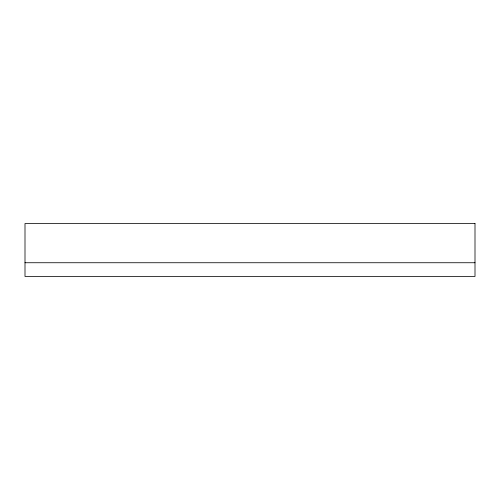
<?xml version="1.0" encoding="UTF-8"?>
<svg xmlns="http://www.w3.org/2000/svg" width="500" height="500" viewBox="0 0 500 500"><rect width="100%" height="100%" fill="white"/><g stroke="black" fill="none" stroke-linecap="round" stroke-linejoin="round"><path stroke-width="0.75" d="M25 262.738L475 262.738M475 223.544L25 223.544L25 276.456L475 276.456L475 223.544"/></g></svg>
